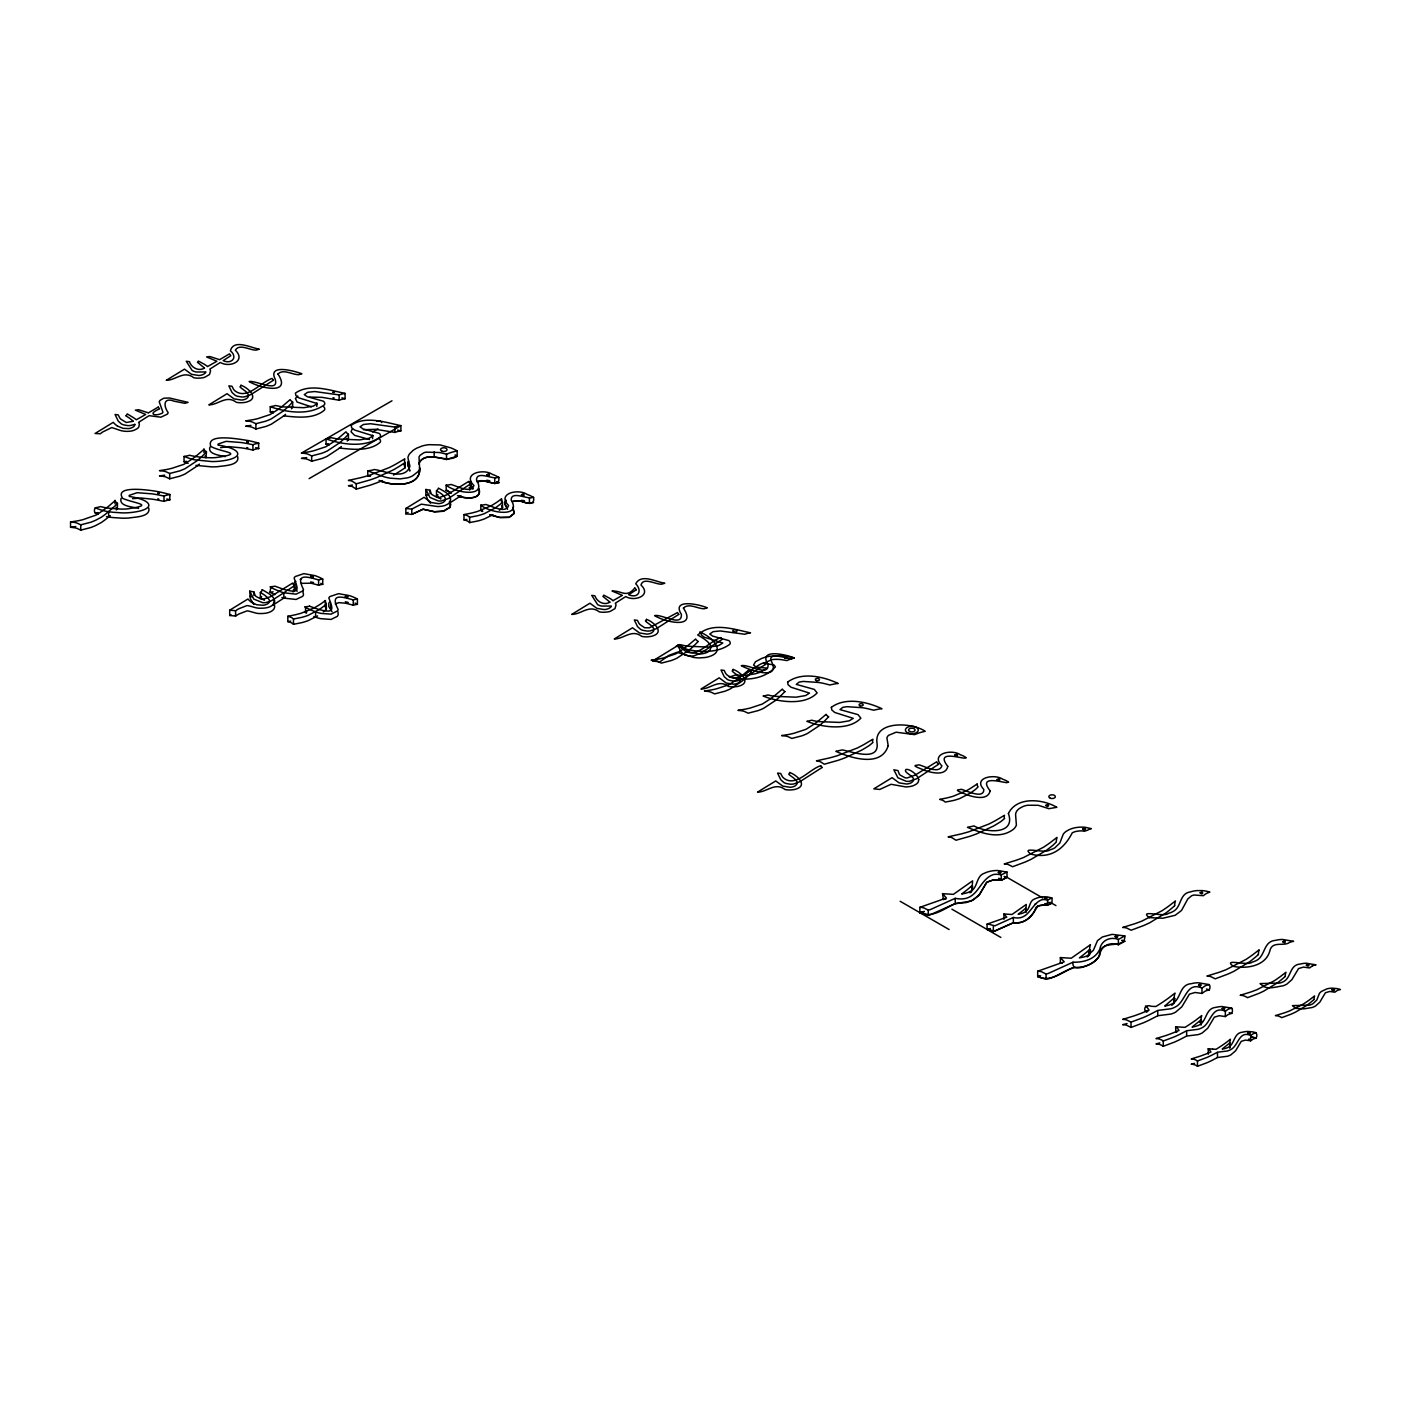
<?xml version="1.0" encoding="UTF-8"?>
<svg xmlns="http://www.w3.org/2000/svg" width="1411" height="1411" viewBox="0 0 1411 1411"><rect width="100%" height="100%" fill="white"/><g stroke="black" fill="none" stroke-linecap="round" stroke-linejoin="round"><path stroke-width="1.5" d="M1088.269 956.041L1090.456 950.026L1088.216 951.861M1088.763 955.6L1089.786 947.487A47.18 27.232 0 0 1 1090.156 945.652L1090.456 944.717L1071.231 958.228L1060.367 957.575L1060.367 962.884L1062.377 963.025M1047.085 903.551L1044.687 903.693M310.632 581.932L313.507 582.514M486.777 480.216L489.758 480.745M521.453 500.323L524.433 500.746M418.75 463.919C422.771 453.054 437.869 457.393 446.529 459.51L457.164 456.194L457.164 450.885A54.87 31.677 0 0 0 450.779 447.834L440.144 444.941L429.12 444.677A24.357 14.057 0 0 0 422.012 446.052L417.056 448.01A30.689 17.708 0 0 0 413 450.462L409.49 453.919A22.347 12.893 0 0 0 407.938 457.587L409.067 463.39A19.789 11.429 0 0 1 409.895 466.353C404.939 480.657 385.256 470.992 374.356 469.51A11.905 6.861 0 0 1 372.275 470.128L367.777 470.921L367.777 476.23L370.282 475.807M971.967 889.83L972.62 886.126L971.262 887.272C973.502 884.168 972.056 891.981 970.451 892.369M1056.292 841.467L1056.574 839.369A66.229 38.238 0 0 1 1056.733 838.416L1056.98 837.428L1050.19 842.649A297.227 171.595 0 0 1 1043.699 847.129L1023.575 857.518A232.356 134.151 0 0 1 1016.414 860.181L1004.209 863.938A9.436 5.45 0 0 1 1008.177 864.502L1012.622 866.724L1025.303 861.98A211.015 121.822 0 0 0 1031.353 859.176L1046.327 850.374A194.806 112.474 0 0 0 1052.994 845.207L1056.204 842.138M971.844 890.852L972.62 880.834L953.395 894.345L942.548 893.692L943.43 899.636M1025.674 908.19L1023.434 910.13A145.844 84.201 0 0 1 1019.271 913.393L1018.142 914.222L1021.229 913.605A12.487 7.214 0 0 0 1024.033 912.547L1025.709 911.524L1026.273 904.451L1012.004 914.487L1003.944 913.993L1003.944 919.302M1025.832 912.229L1026.273 909.742L1025.868 911.965M418.785 463.372C427.092 449.139 445.365 464.342 457.164 456.194L454.977 455.03M317.634 615.919L308.004 620.717A53.794 31.06 0 0 1 301.619 622.692L293.488 624.297L292.377 623.415A9.56 5.521 0 0 0 289.996 622.198L287.826 621.598L287.826 616.29L294.97 614.861A110.199 63.618 0 0 0 301.39 613.15L314.247 607.876A127.184 73.425 0 0 0 321.549 603.414L325.359 600.575L325.341 601.562A15.468 8.925 0 0 0 326.276 603.802L326.4 609.305A94.484 54.553 0 0 1 323.366 611.81M493.003 514.715L484.167 519.019A53.794 31.06 0 0 1 477.765 520.994L469.651 522.599L468.54 521.7A9.56 5.521 0 0 0 466.159 520.5L463.99 519.883L463.99 514.592L471.115 513.163A110.199 63.618 0 0 0 477.535 511.452L490.869 505.914A131.823 76.106 0 0 0 496.637 502.404L501.505 498.877L501.505 499.864A15.468 8.925 0 0 0 502.439 502.104L502.563 507.59L500.094 509.671A112.122 64.73 0 0 1 499.318 510.271M345.325 601.756L348.27 602.462M332.908 392.152L334.495 392.152M334.442 392.434L332.943 392.399M1201.978 988.123L1205.188 985.848A16.085 9.295 0 0 1 1207.463 985.054C1210.885 982.867 1210.885 990.928 1207.463 990.363A16.085 9.295 0 0 0 1205.188 991.157L1201.978 993.432L1195.064 992.48L1189.42 994.138L1181.871 1006.784L1175.592 1012.163A20.495 11.835 0 0 1 1171.007 1014.05L1157.761 1015.726L1157.761 1010.417L1171.007 1008.759A20.495 11.835 0 0 0 1175.592 1006.854C1185.84 1001.634 1186.316 981.051 1201.978 988.123L1201.978 993.432M1225.348 1011.246L1228.152 1009.253A13.916 8.025 0 0 1 1230.621 1008.424C1233.091 1006.943 1233.091 1014.139 1230.621 1013.733A13.916 8.025 0 0 0 1228.152 1014.562L1225.348 1016.555L1219.28 1015.708L1214.36 1017.172L1207.745 1028.231L1202.243 1032.94A17.937 10.353 0 0 1 1198.239 1034.598L1186.651 1036.044L1186.651 1030.753L1198.239 1029.289A17.937 10.353 0 0 0 1202.243 1027.631C1211.22 1023.063 1211.626 1005.055 1225.348 1011.246L1225.348 1016.555M1250.675 1035.498L1253.074 1033.787A11.923 6.879 0 0 1 1255.19 1033.081C1257.395 1031.776 1257.395 1038.725 1255.19 1038.39A11.923 6.879 0 0 0 1253.074 1039.096L1250.675 1040.807L1245.472 1040.083L1241.257 1041.336L1235.595 1050.807L1230.868 1054.846A15.38 8.872 0 0 1 1227.447 1056.275L1217.499 1057.509L1217.499 1052.218L1227.447 1050.966A15.38 8.872 0 0 0 1230.868 1049.537C1238.576 1045.622 1238.911 1030.189 1250.675 1035.498L1250.675 1040.807M1060.367 957.575L1064.229 961.843L1037.685 971.227L1037.685 976.535L1046.098 979.305C1056.751 977.488 1065.622 969.057 1075.852 967.435C1084.936 967.346 1095.165 964.101 1099.363 955.318C1099.927 937.098 1125.325 951.243 1124.832 935.934L1112.115 934.364L1102.379 936.975L1097.511 940.608L1093.384 950.291L1087.405 955.635A16.809 9.701 0 0 1 1083.577 957.081L1079.38 957.893L1082.431 955.564A212.267 122.545 0 0 0 1086.576 952.196L1089.645 949.515M261.652 596.518L260.806 598.052A71.273 41.148 0 0 1 264.333 600.275M351.992 429.438L351.074 431.837L354.62 435.364L369.488 439.491M437.798 494.82L436.493 496.072L440.99 498.93M437.657 495.049L436.493 496.072L440.497 498.577M1118.376 939.461C1110.492 936.322 1101.338 940.273 1099.874 948.986C1095.518 959.409 1083.348 962.531 1073.065 962.196C1070.543 975.424 1099.151 962.567 1099.874 954.295C1101.321 945.546 1110.51 941.666 1118.376 944.77L1118.376 939.461L1124.832 935.934M1118.376 944.77L1124.832 941.243L1121.939 940.396L1124.832 941.243M505.632 500.605L504.785 504.291L507.607 509.124M70.55 521.982L77.482 520.888A83.478 48.186 0 0 0 82.984 519.654L96.177 515.05A66.952 38.644 0 0 0 98.982 513.304L107.236 507.307A143.269 82.72 0 0 0 111.698 503.586L115.067 500.693A5.397 3.122 0 0 0 115.561 501.593L117.325 503.498A67.516 38.979 0 0 1 114.626 506.32L105.261 514.38A82.191 47.463 0 0 1 101.169 517.308L96.283 519.936A57.816 33.37 0 0 1 90.692 522.264L80.762 524.839L77.076 523.111A12.205 7.037 0 0 0 74.624 522.44L70.55 521.982L70.55 527.291L74.624 527.749A12.205 7.037 0 0 1 77.076 528.402L80.762 530.13L90.692 527.573A57.816 33.37 0 0 0 96.283 525.245L101.151 522.599A82.191 47.463 0 0 0 105.243 519.689L110.234 515.65M117.519 503.233L117.325 508.789A67.516 38.979 0 0 1 116.302 509.935M206.465 451.89L201.632 456.811A164.77 95.119 0 0 1 197.064 460.78L185.211 468.593A57.816 33.37 0 0 1 179.62 470.921L169.69 473.479L166.004 471.768A12.205 7.037 0 0 0 163.553 471.098L159.478 470.639L166.41 469.546A83.478 48.186 0 0 0 171.913 468.311L183.889 464.342L191.684 459.351A172.019 99.317 0 0 0 197.205 455.136L204.013 449.351A5.397 3.122 0 0 0 204.507 450.232L206.465 451.89L205.918 457.852M292.659 402.117L287.844 407.038A164.77 95.119 0 0 1 283.258 411.007L271.423 418.82A57.816 33.37 0 0 1 265.832 421.148L255.902 423.706L252.216 421.995A12.205 7.037 0 0 0 249.765 421.325L245.69 420.866L252.622 419.772A83.478 48.186 0 0 0 258.125 418.538L270.101 414.569L277.896 409.578A172.019 99.317 0 0 0 283.417 405.363L290.225 399.578A5.397 3.122 0 0 0 290.701 400.477L292.659 402.117L292.659 407.426L291.46 408.82M301.46 453.054L308.374 451.961A83.478 48.186 0 0 0 313.877 450.726L325.87 446.758L333.666 441.784A172.019 99.317 0 0 0 339.187 437.569L345.977 431.766A5.397 3.122 0 0 0 346.471 432.666L348.429 434.323L343.614 439.244A164.77 95.119 0 0 1 339.028 443.195L327.193 451.026A57.816 33.37 0 0 1 321.602 453.337L311.672 455.912L307.986 454.183A12.205 7.037 0 0 0 305.534 453.531L301.46 453.054L391.976 400.795M348.429 434.323L348.429 439.615L347.229 441.008M121.081 498.365C118.524 506.443 133.093 506.866 138.578 508.401M210.01 447.022C207.152 454.289 220.328 455.383 225.266 456.617M506.126 500.129L504.627 503.163L507.255 508.613M942.548 893.692L946.375 897.996L919.849 907.344L919.849 912.652L929.161 915.245L955.176 903.64L970.98 901.082L978.687 895.65L987.118 881.981L993.855 879.741L1001.246 880.27L1006.995 877.342L1042.764 897.996M1051.812 897.925L1047.544 900.095A8.378 4.833 0 0 0 1042.059 899.689C1031.124 903.252 1028.936 921.471 1013.363 917.415L1013.363 922.723C1023.645 923.888 1032.958 917.573 1035.815 907.749C1040.542 901.929 1054.264 909.178 1051.812 897.925L1047.297 896.92A14.692 8.484 0 0 0 1035.074 898.789C1028.866 900.641 1030.541 908.419 1025.709 911.524M1001.246 874.961L1006.995 872.051L1006.995 877.342L1001.246 880.27L993.855 879.741L986.465 882.457L979.569 894.592L973.22 900.024L966.094 902.581L955.229 903.604L955.229 898.313C978.723 903.093 978.088 879.159 993.855 874.432A11.27 6.508 0 0 1 1001.246 874.961L1001.246 880.27M1013.363 922.723C1025.462 924.769 1032.446 915.051 1037.596 906.338C1039.36 904.698 1057.298 905.192 1048.496 902.387M1285.209 976.447L1283.252 978.176A179.179 103.462 0 0 1 1277.713 982.673L1263.692 991.157A183.024 105.666 0 0 1 1258.453 993.573L1247.465 997.7A14.533 8.395 0 0 0 1246.53 997.066L1244.079 995.919A8.254 4.762 0 0 0 1240.163 995.284L1250.728 992.021A201.42 116.284 0 0 0 1256.936 989.711L1274.398 980.716A257.684 148.772 0 0 0 1280.024 976.835L1285.915 972.285A34.393 19.86 0 0 0 1285.245 976.447M971.809 885.879L967.505 889.53A200.133 115.543 0 0 1 963.184 892.863L961.649 893.992L965.812 893.181A16.809 9.701 0 0 0 969.604 891.734C978.423 888.595 975.424 876.108 984.455 873.215A19.825 11.447 0 0 1 997.577 870.499L1006.995 872.051M502.563 502.298L500.094 504.362A112.122 64.73 0 0 1 494.891 508.172L484.167 513.727A53.794 31.06 0 0 1 477.765 515.703L469.651 517.29L468.54 516.408A9.56 5.521 0 0 0 466.159 515.191L463.99 514.592M971.403 891.54L969.921 892.828M1171.747 1005.32L1172.841 1004.367A107.165 61.872 0 0 0 1174.181 1003.15L1174.181 997.524A40.055 23.123 0 0 1 1175.01 993.097L1168.237 998.3A287.597 166.039 0 0 1 1159.913 1003.979L1155.944 1006.484A73.09 42.189 0 0 1 1151.2 1006.272C1146.226 1003.979 1142.046 1008.812 1146.773 1012.304M1087.74 956.499L1087.175 956.993M1089.098 951.173L1090.456 950.026L1089.645 954.824M1173.652 999.535L1174.993 998.406A40.055 23.123 0 0 0 1174.217 1002.833L1174.181 1003.15M1229.44 1045.375L1230.427 1044.528A29.49 17.02 0 0 0 1229.845 1047.597M1229.863 1046.309C1234.872 1042.023 1234.272 1032.693 1242.809 1032.129A13.175 7.602 0 0 1 1247.835 1031.459L1252.827 1031.9A15.274 8.819 0 0 1 1256.266 1032.852M1199.791 1022.499L1201.731 1020.894A34.393 19.86 0 0 0 1201.043 1025.056L1201.026 1019.747A34.393 19.86 0 0 1 1201.749 1015.603L1195.805 1020.153A251.652 145.28 0 0 1 1188.521 1025.127L1185.064 1027.314A63.954 36.915 0 0 1 1180.901 1027.12L1175.645 1026.749L1175.874 1032.199M295.887 581.367L295.305 581.826A8.678 5.009 0 0 0 294.141 583.272L293.964 585.988L287.385 590.415M297.792 396.085L295.41 398.431L297.068 402.029L311.478 406.862M273.328 603.044A22.082 12.752 0 0 1 274.122 604.384A15.115 8.731 0 0 1 274.634 606.219L274.634 606.642A11.464 6.614 0 0 1 271.335 611.316L270.365 611.81A12.223 7.055 0 0 1 265.162 613.274L264.21 613.379A28.079 16.209 0 0 1 262.64 613.503L259.377 613.538A11.799 6.808 0 0 1 255.021 612.85A88.664 51.202 0 0 1 252.922 612.215L248.142 610.963A5.185 2.998 0 0 0 246.907 610.928L238.794 614.032A51.59 29.79 0 0 0 235.672 616.043L229.711 615.496L229.711 610.187L235.672 610.734A51.59 29.79 0 0 1 238.812 608.741L246.907 605.619A5.185 2.998 0 0 1 248.142 605.672L252.922 606.906A88.664 51.202 0 0 0 255.038 607.541A11.799 6.808 0 0 0 259.377 608.229L262.64 608.194A28.079 16.209 0 0 0 264.21 608.088L265.162 607.982A12.223 7.055 0 0 0 270.383 606.518L271.318 606.007A11.464 6.614 0 0 0 274.634 601.333L274.616 600.927A15.115 8.731 0 0 0 274.104 599.093A22.082 12.752 0 0 0 271.794 595.989A26.209 15.133 0 0 0 268.443 593.361L262.252 589.71M293.982 585.9L294.194 585.565A17.302 10 0 0 1 292.641 583.078L270.577 596.677L263.081 599.269A4.815 2.787 0 0 1 261.053 599.128L256.008 596.412A9.93 5.732 0 0 1 255.074 595.248L253.909 591.95L249.729 591.156L250.329 598.67L253.786 604.419M294.299 585.671L294.299 590.98L292.924 591.95M449.474 501.346L450.321 506.814L444.165 510.994L434.447 511.752L423.071 509.212L411.747 514.398L405.857 513.798L405.857 508.489L411.747 509.089L421.342 504.168L437.71 506.549A25.116 14.498 0 0 0 440.832 506.32L442.737 506.038A11.57 6.685 0 0 0 445.576 505.209L447.463 504.291A11.235 6.491 0 0 0 450.338 501.522C452.243 494.45 443.107 490.922 438.38 488.083A12.223 7.055 0 0 1 438.045 489.07L436.493 490.781L436.493 496.072M470.463 483.973L448.557 498.436L441.431 500.94A8.448 4.886 0 0 1 438.204 500.905L429.949 497.413L425.875 489.458L430.055 490.234L431.219 493.55A9.93 5.732 0 0 0 432.154 494.714L437.057 497.395A4.85 2.804 0 0 0 439.332 497.554L447.128 494.75L468.769 481.38A17.302 10 0 0 0 470.357 483.867L470.463 489.282L469.422 490.005M405.063 462.543L401.288 465.083A196.852 113.656 0 0 1 393.51 469.792L376.649 477.571A213.22 123.11 0 0 1 369.982 479.952L356.277 483.814L352.274 481.274A9.542 5.503 0 0 0 348.411 480.445L361.445 477.518A234.773 135.544 0 0 0 369.188 475.348L389.189 467.623A242.657 140.095 0 0 0 395.962 464.078L404.834 458.84L404.498 459.933A13.387 7.725 0 0 0 404.851 462.138L405.063 467.852L401.288 470.374A196.852 113.656 0 0 1 393.51 475.084M404.005 464.713L404.834 464.148L404.498 465.242A13.387 7.725 0 0 0 404.851 467.429L405.063 467.852M286.221 591.209L284.07 592.638M285.516 596.976L284.07 597.947M335.236 603.89L339.028 602.62L345.554 603.22A65.47 37.797 0 0 1 352.662 605.09M461.044 495.702L449.562 503.127M636.114 589.904L628.636 594.736C638.354 598.899 642.587 590.68 635.744 583.784C641.229 573.342 655.833 581.861 664.775 583.272L661.53 584.207C655.604 584.454 642.993 576.799 641 585.054C652.164 595.583 634.491 601.95 625.779 596.571L615.284 603.22A12.364 7.143 0 0 1 615.99 605.231L614.967 608.6L610.416 611.28A10.918 6.297 0 0 1 607.718 611.951L604.772 612.233A14.445 8.343 0 0 1 599.287 611.863C589.251 604.084 581.156 614.508 571.737 614.402L589.957 603.22L596.976 608.406L604.331 609.57A8.325 4.815 0 0 0 609.305 608.212L610.681 607.171A6.561 3.792 0 0 0 611.351 606.06L601.597 606.095A11.764 6.79 0 0 1 597.594 604.596L591.738 595.371L594.895 595.795C596.906 601.809 604.12 605.742 609.958 602.18M678.62 614.49L656.468 628.618L650.312 630.876A9.683 5.591 0 0 1 646.926 631.034L643.028 630.364A11.923 6.879 0 0 1 640.753 629.482L637.507 626.607L634.297 619.94L637.455 620.364L638.795 623.009A17.355 10.018 0 0 0 640.047 624.632L644.651 627.736L649.395 627.824L677.492 612.533L678.814 614.349M721.973 639.518L699.821 653.646L693.665 655.903A9.683 5.591 0 0 1 690.261 656.062L686.363 655.392A11.923 6.879 0 0 1 684.106 654.51L680.843 651.635L677.65 644.968L680.79 645.391L682.148 648.037A17.355 10.018 0 0 0 683.4 649.66C695.605 660.013 709.274 641.123 720.651 637.684M765.309 664.546L743.174 678.673L737.018 680.931A9.683 5.591 0 0 1 733.614 681.09L729.716 680.419A11.923 6.879 0 0 1 727.459 679.538L724.196 676.663L721.003 669.996L724.143 670.401L725.501 673.065A17.355 10.018 0 0 0 726.753 674.687C738.941 685.04 752.627 666.151 763.986 662.711M821.89 767.637L799.737 781.765L793.582 784.005A9.683 5.591 0 0 1 790.178 784.181L786.297 783.511A11.923 6.879 0 0 1 784.022 782.629L780.759 779.754L777.567 773.087L780.724 773.493L782.064 776.156A17.355 10.018 0 0 0 783.317 777.778C795.522 788.114 809.191 769.242 820.567 765.785M249.729 591.156L253.786 599.111L262.711 602.673A8.448 4.886 0 0 0 265.462 602.62L269.395 601.615A19.066 11.006 0 0 0 272.394 600.134L283.84 592.796L296.045 594.154L302.607 591.05A10.582 6.12 0 0 0 303.506 589.481C299.061 580.768 298.391 574.824 310.879 577.893A65.47 37.797 0 0 1 318.004 579.762L318.604 579.921A16.315 9.418 0 0 1 322.731 579.039L322.749 584.366L320.844 583.343M272.993 605.072L283.84 598.105L296.045 599.463L302.607 596.359A10.582 6.12 0 0 0 303.506 594.772L302.748 590.504M229.711 610.187L247.93 599.005A33.882 19.56 0 0 0 251.352 602.215L256.731 604.772L263.204 605.266A8.254 4.762 0 0 0 266.556 604.367L267.279 603.996A7.055 4.074 0 0 0 269.43 601.615M229.711 615.496L231.034 614.685M405.857 508.489L424.076 497.307L431.113 502.492L438.451 503.656A8.325 4.815 0 0 0 443.442 502.281C449.421 497.96 440.091 492.862 436.493 490.781M405.857 513.798L408.114 512.405M260.347 597.788L260.347 592.479L261.652 591.227A11.27 6.508 0 0 0 262.234 589.727M287.826 616.29L289.996 616.907A9.56 5.521 0 0 1 292.377 618.106L293.488 618.988L301.619 617.401A53.794 31.06 0 0 0 308.004 615.425L319.203 609.552A94.484 54.553 0 0 0 326.435 603.996M1073.013 962.214L1048.161 973.502L1046.098 974.013L1041.635 971.791A9.401 5.432 0 0 0 1037.685 971.227M955.176 898.331L930.325 909.601L928.262 910.113L923.817 907.908A9.401 5.432 0 0 0 919.849 907.344M158.208 407.109L148.402 412.876M634.738 588.087C626.202 598.458 621.704 590.433 612.057 591.033L622.357 595.354L613.009 600.68M954.912 903.781C943.8 908.825 932.071 918.667 919.849 912.652L924.24 911.506L919.849 912.652M1072.748 967.681C1061.813 972.655 1049.872 982.567 1037.685 976.535L1040.683 975.812M372.592 431.942L377.972 428.838M309.115 478.611L400.9 425.628L400.9 430.919A23.193 13.387 0 0 0 399.331 431.184L398.802 431.29A13.246 7.637 0 0 0 397.726 431.519A18.696 10.794 0 0 0 394.957 432.419L375.538 429.314L363.474 429.755M1157.461 1010.593L1149.595 1014.668A209.163 120.764 0 0 1 1143.598 1017.437L1131.04 1022.128L1126.631 1019.941A9.366 5.397 0 0 0 1122.697 1019.377L1134.056 1015.902A228.635 131.999 0 0 0 1141.94 1012.992L1149.048 1010.082L1147.125 1007.295A40.972 23.652 0 0 0 1145.45 1006.025M1157.461 1015.902L1149.595 1019.959A209.163 120.764 0 0 1 1143.598 1022.728L1131.04 1027.437L1126.631 1025.233A9.366 5.397 0 0 0 1122.697 1024.686L1127.072 1023.539M1186.386 1030.912L1179.508 1034.457A183.024 105.666 0 0 1 1174.269 1036.891L1163.264 1041.001A14.533 8.395 0 0 0 1162.347 1040.366L1159.895 1039.219A8.254 4.762 0 0 0 1155.979 1038.584L1165.909 1035.551A200.045 115.49 0 0 0 1172.806 1032.993L1179.032 1030.453L1177.356 1028.019A35.857 20.689 0 0 0 1175.874 1026.908L1175.645 1026.749M1186.386 1036.203L1179.508 1039.766A183.024 105.666 0 0 1 1174.269 1042.182L1163.264 1046.292A14.533 8.395 0 0 0 1162.347 1045.657L1159.895 1044.528A8.254 4.762 0 0 0 1155.979 1043.893L1159.807 1042.905M1217.27 1052.341L1211.379 1055.393A156.868 90.569 0 0 1 1206.881 1057.474L1197.463 1061.001A11.658 6.738 0 0 0 1196.052 1060.102L1194.57 1059.485A7.073 4.092 0 0 0 1191.219 1058.938L1199.72 1056.328A171.472 98.999 0 0 0 1205.647 1054.14L1210.973 1051.953L1209.527 1049.872A30.725 17.743 0 0 0 1208.275 1048.92L1208.275 1054.211M1217.27 1057.65L1211.379 1060.702A156.868 90.569 0 0 1 1206.881 1062.783L1197.463 1066.293A11.658 6.738 0 0 0 1196.052 1065.393L1194.57 1064.776A7.073 4.092 0 0 0 1191.219 1064.229L1194.5 1063.383M477.13 481.909C483.991 476.671 500.111 490.534 498.894 477.359L495.896 475.824A45.399 26.209 0 0 0 492.316 474.343C483.638 468.364 461.767 473.426 473.937 485.525C470.957 493.903 457.57 486.248 451.009 484.467A21.465 12.399 0 0 1 448.627 484.908L446.176 485.119L446.176 490.428L451.344 493.092C444.553 489.264 449.456 490.587 446.176 490.428M1013.133 917.556L994.878 925.81L990.028 924.558A6.984 4.039 0 0 0 987.083 924.134L987.083 929.443L993.344 931.507L1013.133 922.865L994.878 931.119L987.083 929.443L990.346 928.597L987.083 929.443M301.443 583.343L310.879 583.202A65.47 37.797 0 0 1 318.004 585.071L318.604 585.23A16.315 9.418 0 0 1 322.731 584.33M367.777 470.921L384.286 476.847A34.252 19.772 0 0 0 389.947 478.153L400.054 478.893L407.779 477.782A17.973 10.371 0 0 0 412.788 475.736L418.079 471.574A20.53 11.852 0 0 0 419.631 468.963L419.014 457.058A10.635 6.138 0 0 1 420.143 455.294L423.388 453.037A9.401 5.432 0 0 1 425.963 452.137L439.35 452.508A29.525 17.038 0 0 1 441.96 453.019L446.529 454.219L449.721 452.949A48.327 27.903 0 0 1 454.765 451.449L457.164 450.885M1035.074 904.098L1036.185 903.604M1312.336 965.953L1309.531 967.946L1303.482 967.099L1298.543 968.563L1291.929 979.622L1286.991 984.014A17.973 10.371 0 0 1 1282.881 985.848C1275.95 986.748 1265.967 990.451 1261.222 984.455A38.414 22.17 0 0 0 1260.058 983.59L1279.865 983.044A14.621 8.448 0 0 0 1284.028 981.368C1291.4 977.082 1289.654 964.63 1300.36 964.03A15.38 8.872 0 0 1 1306.216 963.237L1316.057 964.859L1314.805 965.124A13.916 8.025 0 0 0 1312.336 965.953M477.606 481.645L483.902 480.992L494.75 483.532L498.894 482.668L497.007 481.645L498.894 482.668M133.287 421.289L126.284 422.489L120.817 419.173A17.355 10.018 0 0 1 119.565 417.55L118.207 414.887L115.067 414.481L118.259 421.148L121.452 423.988A11.87 6.861 0 0 0 124.133 424.993L127.572 425.575A9.63 5.573 0 0 0 130.535 425.487L134.803 424.376M382.504 480.587L376.649 482.879A213.22 123.11 0 0 1 369.982 485.243L356.277 489.123L352.274 486.583A9.542 5.503 0 0 0 348.411 485.737L352.45 485.049M273.029 413.088L270.242 411.994L270.242 406.685C287.139 412.612 309.291 415.734 324.459 404.781A6.967 4.021 0 0 0 323.366 401.183L307.298 396.72L304.282 394.621L307.704 392.258L314.812 391.535L339.204 394.921A18.696 10.794 0 0 1 341.956 394.039A13.246 7.637 0 0 1 343.032 393.775L343.561 393.687A23.193 13.387 0 0 1 345.042 393.44L345.131 398.731A23.193 13.387 0 0 0 343.561 398.978L343.032 399.084A13.246 7.637 0 0 0 341.956 399.331A18.696 10.794 0 0 0 339.204 400.23L321.937 397.338L309.856 397.108M326.1 438.874C342.608 444.782 365.149 447.957 380.212 436.987A6.967 4.021 0 0 0 379.136 433.371L363.068 428.926L360.034 426.81L363.474 424.464L370.582 423.741L394.957 427.11A18.696 10.794 0 0 1 397.726 426.228A13.246 7.637 0 0 1 398.802 425.981L399.331 425.875A23.193 13.387 0 0 1 400.812 425.628C385.097 422.277 365.255 415.451 351.18 425.328L351.639 427.745L354.62 430.055L373.086 435.805L369.082 438.31L359.593 439.897L338.164 439.05A48.979 28.273 0 0 1 331.444 437.692L330.897 437.833A47.515 27.426 0 0 1 329.274 438.274L326.1 438.874L326.012 444.183L328.798 445.294M394.904 432.436L394.904 427.145M204.507 368.095C198.651 371.64 191.437 367.724 189.427 361.692L186.287 361.269L192.143 370.493A11.764 6.79 0 0 0 196.147 371.993L205.9 371.957A6.561 3.792 0 0 1 205.212 373.068L203.837 374.109A8.325 4.815 0 0 1 198.863 375.485L191.508 374.321L184.488 369.135L166.269 380.317C175.687 380.406 183.783 369.982 193.818 377.76A14.445 8.343 0 0 0 199.304 378.148L202.249 377.866A10.918 6.297 0 0 0 204.948 377.178L209.498 374.497L210.521 371.146A12.364 7.143 0 0 0 209.798 369.135L220.31 362.468C230.028 368.13 246.396 360.951 235.337 350.157C239.376 343.332 249.676 350.245 256.079 350.122L259.307 349.187C250.664 347.706 233.468 338.658 230.416 350.828C238.23 357.371 231.404 364.602 223.167 360.634L230.804 355.713L229.482 353.861L219.605 359.682L209.851 356.524L206.588 356.948L216.888 361.251L207.54 366.578A36.016 20.795 0 0 0 204.419 364.32L198.351 361.04A4.709 2.716 0 0 1 197.417 362.257L204.33 367.901M334.142 397.937L332.996 397.779M220.539 447.657L228.6 446.617L241.034 447.816A76.194 43.988 0 0 1 246.308 448.68L252.939 450.021A17.673 10.194 0 0 1 255.761 449.121A12.011 6.932 0 0 1 256.273 448.98A20.618 11.905 0 0 1 258.619 448.557M533.57 502.669C534.028 501.346 529.072 505.015 522.687 501.734C518.983 499.529 506.443 502.898 515.72 500.887C521.929 499.653 535.386 508.965 533.57 497.377L530.571 495.825A45.399 26.209 0 0 0 526.991 494.361C518.296 488.382 496.425 493.444 508.613 505.526C505.72 514.186 491.892 505.896 485.666 504.485A21.465 12.399 0 0 1 483.285 504.909L480.851 505.138L480.851 510.429L482.721 511.505M446.176 485.119C454.607 492.756 487.589 498.277 476.53 480.11C476.212 470.939 490.852 478.382 496.213 477.835A14.128 8.149 0 0 1 498.312 477.429L498.894 477.359M480.851 505.138C489.264 512.775 522.246 518.296 511.188 500.129C510.87 490.957 525.527 498.383 530.889 497.836A14.128 8.149 0 0 1 532.97 497.448L533.57 497.377M247.825 447.746L246.784 447.552M158.879 499.088L157.785 498.806M132.563 498.683L140.941 497.995L152.106 499.159A76.194 43.988 0 0 1 157.362 500.023L163.993 501.364A17.673 10.194 0 0 1 166.833 500.464A12.011 6.932 0 0 1 167.345 500.323A20.618 11.905 0 0 1 169.69 499.9L169.99 494.538L167.733 493.938A116.09 67.022 0 0 0 159.478 491.928C153.041 490.517 113.074 484.238 122.739 498.418C135.05 503.674 156.251 504.821 126.831 508.948A49.297 28.467 0 0 1 121.117 509.106L109.423 508.295A50.919 29.402 0 0 1 106.53 507.854A48.997 28.291 0 0 1 100.534 506.602L98.788 507.078A17.796 10.283 0 0 1 97.588 507.36A21.729 12.54 0 0 1 96.9 507.484C93.602 506.814 93.496 514.698 96.9 512.793A21.729 12.54 0 0 0 97.588 512.669A17.796 10.283 0 0 0 98.153 512.546M1039.448 976.147L1037.685 976.535M300.173 579.462L301.407 579.198M987.083 924.134L1006.784 917.185L1003.944 913.993M273.099 411.465L270.33 411.977M328.498 443.742L326.1 444.165M466.9 519.407L463.99 519.883M290.754 621.105L287.826 621.598M250.929 425.399L245.69 426.157L249.765 426.633A12.205 7.037 0 0 1 252.216 427.286L255.902 429.015L265.832 426.457A57.816 33.37 0 0 0 271.423 424.129L283.258 416.298A164.77 95.119 0 0 0 285.622 414.323M164.717 475.172L159.478 475.93L163.553 476.407A12.205 7.037 0 0 1 166.004 477.059L169.69 478.788L179.62 476.23A57.816 33.37 0 0 0 185.211 473.902L197.064 466.071A164.77 95.119 0 0 0 199.41 464.096M306.698 457.587L301.46 458.363L305.534 458.822A12.205 7.037 0 0 1 307.986 459.492L311.672 461.221L321.602 458.646A57.816 33.37 0 0 0 327.193 456.317L339.028 448.504A164.77 95.119 0 0 0 341.391 446.511M75.788 526.515L70.55 527.291M370.705 475.736L367.777 476.23M270.33 406.668L273.505 406.068A47.515 27.426 0 0 0 275.127 405.645L275.674 405.486A48.979 28.273 0 0 0 282.394 406.862L303.824 407.691L313.313 406.121L317.316 403.617L298.85 397.867L295.869 395.539L295.41 393.122C309.52 383.21 329.363 390.124 345.131 393.422M188.157 463.355L184.047 461.767L184.047 456.459L185.829 456.141A21.729 12.54 0 0 0 186.517 456.018A17.796 10.283 0 0 0 187.716 455.735L189.444 455.259A56.493 32.612 0 0 0 206.306 457.623L210.063 457.764A49.297 28.467 0 0 0 215.76 457.605C246.59 453.107 222.074 452.543 210.856 446.493C205.318 432.454 240.999 439.526 248.407 440.585A116.09 67.022 0 0 1 256.661 442.595M184.118 461.75L185.829 461.45A21.729 12.54 0 0 0 186.517 461.326M95.19 507.784L95.295 507.766A45.311 26.156 0 0 0 102.968 510.553A37.109 21.43 0 0 0 108.647 511.699A58.68 33.882 0 0 0 113.268 512.281L122.704 512.916A47.727 27.55 0 0 0 128.683 512.722C156.356 510.394 154.434 500.27 129.442 496.478A2.434 1.411 0 0 1 129.265 495.349L137.132 492.704L152.106 493.85A76.194 43.988 0 0 1 157.362 494.732L163.993 496.055A17.673 10.194 0 0 1 166.833 495.155A12.011 6.932 0 0 1 167.345 495.014A20.618 11.905 0 0 1 169.69 494.591L169.973 494.538M184.065 456.459L190.75 458.875A35.081 20.265 0 0 0 194.612 459.81L211.65 461.556A47.727 27.55 0 0 0 217.611 461.379C245.285 459.051 243.38 448.91 218.37 445.135M258.619 448.539L258.619 443.248A20.618 11.905 0 0 0 256.273 443.671A12.011 6.932 0 0 0 255.744 443.795A17.673 10.194 0 0 0 252.939 444.712L246.29 443.389A76.194 43.988 0 0 0 241.034 442.507L226.06 441.361L218.194 444.006A2.434 1.411 0 0 0 218.37 445.135M258.742 448.522L256.661 447.887A116.09 67.022 0 0 0 255.708 447.64M345.042 398.731L341.921 397.867M400.812 430.937L397.69 430.073M480.851 510.429C485.472 510.341 479.423 509.847 482.086 511.152M1000.082 878.718L998.565 878.312M274.828 594.631A65.206 37.656 0 0 1 271.141 592.832L270.03 592.126L270.877 586.782A18.784 10.847 0 0 0 274.845 586.165A74.889 43.23 0 0 1 277.72 587.188L282.958 589.092M270.03 592.126L270.877 592.091A18.784 10.847 0 0 0 273.099 591.809M309.503 606.166A18.784 10.847 0 0 1 305.552 606.801L305.552 612.109A18.784 10.847 0 0 0 306.804 611.968M1212.578 1049.096L1208.081 1048.779M945.881 899.23L943.201 899.036M943.871 899.089L943.095 899.389M1060.367 962.884L1061.707 962.972M1145.185 1011.14L1147.831 1011.334M1176.809 1032.129L1175.645 1032.041M283.452 415.822C296.91 417.25 313.489 419.455 324.459 410.09A6.967 4.021 0 0 0 323.366 406.474M339.222 448.028C352.679 449.439 369.241 451.643 380.212 442.278A6.967 4.021 0 0 0 379.136 438.68M1251.61 1036.997L1252.827 1037.191M195.917 465.365L211.65 466.865A47.727 27.55 0 0 0 217.611 466.688C223.661 465.63 239.623 465.701 237.754 456.811M425.875 489.458L425.875 494.75L428.221 495.19M249.729 596.465L251.811 596.853M790.389 656.909L781.006 655.498L769.454 656.274A28.996 16.738 0 0 0 761.517 658.514L755.467 661.759L753.562 665.057L756.314 667.156L767.443 668.144L760.741 672.006A47.216 27.268 0 0 1 754.991 673.841L745.89 675.358L734.955 675.093A12.911 7.443 0 0 1 732.697 676.028L731.427 676.38A18.678 10.777 0 0 1 729.117 676.839C744.408 681.513 764.868 679.379 775.415 666.803L773.933 664.898L763.633 663.329L771.588 659.731A18.114 10.459 0 0 1 775.521 659.343L778.114 659.378A27.832 16.068 0 0 1 781.853 659.731L787.038 660.56A36.263 20.936 0 0 1 788.22 659.978L792.418 658.514A43.6 25.169 0 0 1 794.252 658.108C786.544 654.334 757.689 648.196 768.06 664.369C768.942 677.509 748.712 663.946 741.304 665.657C748.677 670.013 779.93 680.719 772.064 662.659C765.45 651.3 785.574 657.896 790.795 658.831L794.023 657.896L791.924 657.332M256.661 442.595L258.918 443.195M169.99 499.847L167.733 499.229A116.09 67.022 0 0 0 166.78 498.983M458.769 496.037C464.942 499 482.915 499.741 478.893 488.788C482.597 500.341 464.06 498.771 457.464 495.596M1206.44 988.988L1209.439 989.905M1229.246 1012.657L1231.874 1013.468M1049.643 902.617L1051.812 903.216M352.679 605.072L353.261 605.248A16.315 9.418 0 0 1 357.406 604.349L357.406 599.075A16.315 9.418 0 0 0 353.261 599.94L352.679 599.763A65.47 37.797 0 0 0 345.572 597.894C333.067 594.878 333.719 600.751 338.164 609.481A10.582 6.12 0 0 1 337.264 611.069L331.038 614.138L320.72 613.362A29.331 16.932 0 0 1 315.605 611.88L310.208 609.675A48.503 28.008 0 0 1 304.67 606.853M148.084 412.77L138.631 409.719L135.368 410.142L145.686 414.464L136.32 419.772A35.839 20.689 0 0 0 133.216 417.515L127.202 413.864A4.339 2.505 0 0 1 125.614 415.751L126.161 416.069A74.624 43.088 0 0 1 129.689 418.291L133.11 421.095M309.503 606.183L317.475 609.005A33.617 19.401 0 0 0 319.203 609.552C334.548 613.697 333.349 609.305 328.816 597.982A8.678 5.009 0 0 1 329.962 596.536L338.499 593.661L349.646 595.654A42.718 24.657 0 0 1 355.519 598.052L357.406 599.075M1209.439 984.613L1198.186 982.744A17.567 10.142 0 0 0 1191.484 983.643C1179.772 984.384 1181.06 997.506 1173.705 1002.939A17.567 10.142 0 0 1 1164.728 1006.061L1172.841 999.059A107.165 61.872 0 0 0 1174.181 997.859M1231.874 1008.159L1222.032 1006.537A15.38 8.872 0 0 0 1216.159 1007.331C1206.211 1007.983 1206.899 1018.848 1201.061 1023.875A15.644 9.03 0 0 1 1192.119 1027.032L1199.844 1020.806A93.779 54.129 0 0 0 1201.026 1019.747M338.023 611.827L338.164 614.79A10.582 6.12 0 0 1 337.264 616.378L331.038 619.429L320.72 618.671A29.331 16.932 0 0 1 315.605 617.189L313.789 616.466M279.819 591.438L280.084 591.544A28.767 16.615 0 0 0 283.84 592.796L283.84 598.105A28.767 16.615 0 0 1 281.9 597.506M279.731 591.403L278.373 590.856A65.206 37.656 0 0 1 271.141 587.523L270.03 586.817M455.735 455.418L457.164 456.194M1050.295 902.352L1055.957 905.615M951.896 909.16L1000.84 937.433M900.147 901.276L949.109 929.532M322.749 579.057L320.844 578.051A42.718 24.657 0 0 0 314.988 575.635L303.841 573.642L295.305 576.517A8.678 5.009 0 0 0 294.141 577.963C296.433 585.953 301.795 593.802 287.615 590.274A28.379 16.385 0 0 1 283.029 589.11M357.406 604.384L355.519 603.361A42.718 24.657 0 0 0 354.972 603.097M260.347 592.479L260.806 592.743A71.273 41.148 0 0 1 264.845 595.319L267.773 597.788M117.466 426.051L122.986 428.327L128.56 428.591A8.254 4.762 0 0 0 131.893 427.692L132.634 427.304A7.073 4.074 0 0 0 134.856 424.376M348.429 439.615L346.983 438.468M292.659 407.426L291.407 406.456M206.465 457.199L205.001 456.053M117.519 508.542L116.072 507.396M430.496 503.163L427.833 500.147L425.875 494.75M609.799 602.003L602.885 596.359A4.709 2.716 0 0 0 603.82 595.142L609.905 598.405A36.016 20.795 0 0 1 613.009 600.663M470.463 489.282L470.339 489.158A17.302 10 0 0 1 469.21 487.571M294.299 590.98L294.194 590.874A17.302 10 0 0 1 293.382 589.816M148.825 508.154C150.695 517.043 134.733 516.973 128.683 518.031A47.727 27.55 0 0 1 122.704 518.207L113.268 517.59A58.68 33.882 0 0 1 108.629 517.008A37.109 21.43 0 0 1 106.478 516.62M329.486 602.303A8.678 5.009 0 0 0 328.816 603.273L328.816 606.589L332.044 611.739M294.158 586.57L297.104 591.28M764.215 662.606L765.503 664.405M820.779 765.697L822.066 767.496M720.862 637.578L722.15 639.377M634.95 587.964L636.255 589.798M158.261 407.074L159.584 408.908C146.744 414.234 155.58 416.615 162.283 413.141A5.75 3.316 0 0 0 162.935 412.171L159.231 401.818A8.96 5.185 0 0 1 160.148 400.318L163.729 398.237L169.408 397.99L188.086 402.382L184.859 403.317L175.864 401.535A54.676 31.571 0 0 1 174.276 401.218C163.182 396.879 163.394 405.945 168.138 412.612A9.207 5.309 0 0 1 167.362 414.129L160.925 417.197L149.107 415.663L138.595 422.33A12.399 7.161 0 0 1 139.319 424.341L138.86 426.845A8.889 5.133 0 0 1 137.184 428.679L134.186 430.214A11.182 6.455 0 0 1 130.588 431.131L130.112 431.184A14.921 8.607 0 0 1 120.411 430.461L111.751 427.551L102.615 432.013A68.874 39.755 0 0 0 100.375 433.759L95.048 433.512L113.268 422.33A31.959 18.449 0 0 0 117.43 426.069M502.563 507.59L502.422 507.396A15.468 8.925 0 0 1 501.61 505.614M326.4 609.305L326.276 609.111A15.468 8.925 0 0 1 325.359 606.871L325.359 600.575M512.634 507.431L514.327 513.093L509.195 517.326L500.358 517.59L489.776 514.698L498.965 517.378L509.195 517.326L514.115 513.639L513.128 508.136M449.792 501.822L450.779 504.521L449.933 507.484L442.737 511.346L434.447 511.752L423.071 509.212L411.836 514.345L411.747 509.089M409.843 471.062L407.867 464.783L408.484 461.027L407.867 464.783L409.719 470.463M419.561 467.517C421.766 487.483 391.729 486.513 379.1 480.428C391.747 486.142 420.019 487.765 419.825 468.575M1212.578 1049.096A54.817 31.642 0 0 0 1216.141 1049.273L1219.122 1047.385A212.25 122.545 0 0 0 1226.3 1042.447L1230.427 1039.219A29.49 17.02 0 0 0 1229.845 1042.782L1229.828 1048.091M1197.463 1061.001L1197.463 1066.293M1163.264 1041.001L1163.264 1046.292M1131.04 1022.128L1131.04 1027.437M1047.544 900.095L1047.544 905.386M1046.098 974.013L1046.098 979.305M993.344 926.198L993.344 931.507M928.262 910.113L928.262 915.422M529.425 498.242L529.425 503.533M501.505 498.877L501.505 502.404M494.75 478.223L494.75 483.532M469.651 517.29L469.651 522.599M446.529 454.219L446.529 459.51M434.182 451.802L434.182 457.093M430.055 490.234L430.055 493.779M409.067 463.39L409.067 468.699M372.592 435.17L372.592 438.698M356.277 483.814L356.277 489.123M353.261 599.94L353.261 605.248M339.134 394.939L339.134 400.248M330.685 604.472L330.685 609.781M318.604 579.921L318.604 585.23M316.822 402.964L316.822 406.509M315.605 611.88L315.605 617.189M311.672 455.912L311.672 461.221M296.028 584.454L296.028 589.763M293.488 618.988L293.488 624.297M274.104 599.093L274.104 604.402M255.902 423.706L255.902 429.015M253.909 591.95L253.909 595.477M252.939 444.712L252.939 450.021M235.602 610.804L235.602 616.096M203.942 448.927L203.942 452.455M169.69 473.479L169.69 478.788M163.993 496.055L163.993 501.364M115.014 500.27L115.014 503.815M108.629 511.699L108.629 516.99M80.762 524.839L80.762 530.13M306.469 613.168A48.503 28.008 0 0 1 304.67 612.145M267.825 598.017A11.747 6.773 0 0 1 269.572 601.615M98.188 514.327A45.311 26.156 0 0 1 95.137 513.093M376.666 421.166A3.245 1.87 0 0 1 381.658 422.612M1252.827 1037.191A15.274 8.819 0 0 1 1256.266 1038.161M1229.933 1046.345A13.404 7.743 0 0 1 1222.191 1049.026L1228.822 1043.699A80.374 46.404 0 0 0 1229.828 1042.782M977.117 784.04L977.17 784.657A15.468 8.925 0 0 0 978.088 786.897L975.759 789.172A112.104 64.73 0 0 1 970.539 792.982L959.833 798.52A53.777 31.06 0 0 1 953.43 800.496L945.299 802.101L944.188 801.201A9.56 5.521 0 0 0 941.807 800.002L939.655 799.384L946.781 797.956A110.217 63.636 0 0 0 953.201 796.245L966.535 790.707A131.823 76.106 0 0 0 972.302 787.197L977.117 784.04M1030.859 854.096C1050.225 859.246 1063.823 849.387 1072.237 832.843A12.822 7.408 0 0 1 1075.993 831.432L1079.397 830.92A11.182 6.455 0 0 1 1084.353 831.255L1087.405 830.25A16.667 9.63 0 0 1 1090.262 828.98L1091.373 828.645L1085.271 827.305A19.789 11.429 0 0 0 1068.832 829.809L1066.063 831.432A18.29 10.565 0 0 0 1063.241 834.218L1059.873 842.984L1054.793 847.888A16.861 9.736 0 0 1 1049.996 849.828C1045.48 854.202 1019.589 845.506 1030.859 854.096M1149.33 917.626L1162.876 918.244L1175.187 915.28L1181.536 910.448L1187.797 898.948L1191.554 895.809A8.413 4.868 0 0 1 1194.165 895.015L1203.371 895.685L1205.699 893.886A21.2 12.24 0 0 1 1208.169 892.722L1209.844 892.158A19.754 11.411 0 0 0 1202.154 890.588L1197.11 890.588A18.061 10.424 0 0 0 1190.478 891.893C1179.19 893.339 1181.748 907.008 1173.264 911.4A16.861 9.736 0 0 1 1168.467 913.34C1163.952 917.714 1138.06 909.019 1149.33 917.626M1233.285 966.323C1245.719 969.004 1265.508 966.535 1269.777 951.12C1272.034 940.396 1283.604 946.746 1289.372 942.548A16.085 9.295 0 0 1 1291.647 941.754L1293.622 941.313L1282.387 939.444A17.567 10.142 0 0 0 1275.685 940.343C1263.462 941.049 1265.455 955.265 1257.025 960.168A16.72 9.648 0 0 1 1252.263 962.09C1247.8 966.447 1222.138 957.769 1233.285 966.323M1295.192 1008.318L1303.835 1008.865L1312.018 1007.542A15.398 8.889 0 0 0 1315.546 1005.972L1319.779 1002.198L1325.44 992.727L1329.673 991.474L1334.859 992.198L1337.275 990.487A11.923 6.879 0 0 1 1339.374 989.781L1340.45 989.552A15.274 8.819 0 0 0 1337.011 988.582L1332.019 988.159A13.175 7.602 0 0 0 1326.993 988.829L1321.384 991.474A14.339 8.272 0 0 0 1319.338 993.573L1316.798 1000.064L1312.988 1003.697A12.54 7.231 0 0 1 1309.426 1005.143L1292.458 1005.62A32.929 19.013 0 0 1 1293.446 1006.343L1295.192 1008.318M918.755 779.577L918.296 781.87A11.235 6.491 0 0 1 915.439 784.657L913.552 785.574A11.588 6.685 0 0 1 910.712 786.403L908.807 786.685A25.01 14.445 0 0 1 905.686 786.915L891.029 784.287L879.723 789.455L873.832 788.855L892.052 777.673L899.089 782.858L906.426 784.022A8.325 4.815 0 0 0 911.418 782.646C919.549 777.038 902.123 773.21 906.021 769.418C909.407 768.589 917.767 774.568 918.755 779.577M947.786 766.402C945.652 776.509 931.137 772.681 924.205 770.194C922.177 769.066 910.906 765.556 916.586 765.273A21.482 12.399 0 0 0 918.967 764.833C925.545 766.596 938.932 774.269 941.913 765.891C929.743 753.791 951.596 748.73 960.291 754.709A45.381 26.209 0 0 1 963.872 756.19L966.288 757.795A14.11 8.149 0 0 0 964.189 758.183C956.57 757.125 935.899 751.216 947.786 766.402M990.134 790.848C988.017 800.954 973.484 797.144 966.553 794.64C964.524 793.511 953.272 790.001 958.951 789.719A21.482 12.399 0 0 0 961.332 789.296C966.976 790.83 983.679 799.402 983.855 789.525C972.391 777.637 994.667 773.563 1002.639 779.172A45.381 26.209 0 0 1 1006.219 780.636L1008.636 782.241A14.11 8.149 0 0 0 1006.537 782.646C998.917 781.571 978.264 775.68 990.134 790.848M888.189 745.678C881.575 767.513 851.609 758.377 835.823 751.322L842.402 749.911C852.703 752.045 878.912 761.464 877.113 743.809C872.986 720.439 911.682 721.973 925.21 731.286L922.812 731.85A49.35 28.502 0 0 0 918.49 733.12L914.575 734.62L896.126 732.203L888.613 735.307A10.812 6.244 0 0 0 886.919 737.953L888.189 745.678M1008.406 813.512C1016.061 834.906 986.166 832.913 974.049 825.929L967.47 827.34C981.58 833.107 998.847 839.633 1012.728 829.809A18.537 10.706 0 0 0 1016.379 824.994L1015.603 814.817A17.161 9.912 0 0 1 1019.412 808.45L1022.957 806.528A14.745 8.501 0 0 1 1027.667 805.24L1038.267 805.293L1048.867 808.679L1056.857 807.304C1042.429 798.802 1016.749 796.386 1008.406 813.512M469.986 482.597L472.95 489.106L470.11 484.273L470.586 481.063L469.986 482.597M1282.74 941.754C1286.162 944.982 1286.179 938.615 1282.74 941.754M1306.339 965.247C1310.131 968.316 1309.355 962.249 1306.374 965.124M1331.913 989.887C1335.459 993.027 1335.3 986.783 1331.913 989.817M998.3 872.404C1001.193 875.896 1002.674 869.37 998.318 872.315M1044.669 898.19L1047.085 898.26L1044.687 898.137M1082.66 828.998C1085.588 832.472 1087.017 825.946 1082.678 828.91M1115.149 936.604C1117.794 939.991 1119.382 933.676 1115.166 936.516M1200.144 892.828C1203.371 896.161 1203.618 889.83 1200.144 892.828M277.949 374.003C292.253 395.697 259.254 387.972 249.147 381.517C256.185 380.247 279.625 393.44 275.145 379.153C267.596 363.65 293.735 370.758 301.866 373.756L298.621 374.691C292.077 374.709 283.258 368.571 277.949 374.003M683.418 608.088C697.775 629.747 664.581 622.11 654.616 615.602C662.006 613.891 682.254 627.454 681.372 614.314C671.16 598.299 699.098 604.225 707.334 607.841L704.089 608.776C697.545 608.758 688.727 602.673 683.418 608.088M787.62 682.113L788.079 684.723L791.06 687.245L809.526 693.101L805.522 695.588L796.033 697.175L774.604 696.328A48.979 28.273 0 0 1 767.884 694.97L767.337 695.129A53.794 31.06 0 0 1 766.138 695.447L764.497 695.817A49.544 28.608 0 0 1 763.122 696.046C776.897 701.62 804.482 706.4 817.145 692.907L814.288 689.397L796.298 684.388L799.049 682.113L803.229 681.425L818.856 682.483A52.842 30.513 0 0 1 824.095 683.506L830.003 685.023A37.603 21.712 0 0 1 831.538 684.564L836.247 683.665A42.365 24.463 0 0 1 838.24 683.506C823.583 676.504 801.66 671.583 787.62 682.113M831.344 707.352L831.802 709.962L834.783 712.484L853.249 718.34L849.246 720.827L839.757 722.414L818.327 721.585A48.979 28.273 0 0 1 811.607 720.21L811.06 720.368A53.794 31.06 0 0 1 809.861 720.686L808.221 721.056A49.544 28.608 0 0 1 806.845 721.303C820.937 726.947 848.152 731.568 860.869 718.164L858.029 714.636L840.021 709.627L842.773 707.352L846.953 706.682L862.58 707.722A52.842 30.513 0 0 1 867.818 708.745L873.85 710.227A37.603 21.712 0 0 1 875.261 709.804L879.97 708.904A42.365 24.463 0 0 1 881.963 708.745C867.306 701.743 845.383 696.822 831.344 707.352M240.964 385.291L240.911 385.609A4.709 2.716 0 0 1 239.976 386.826C241.21 389.066 253.116 394.092 246.396 398.678A8.325 4.815 0 0 1 241.422 400.054L234.067 398.89L227.048 393.704L208.828 404.886C218.246 404.992 226.342 394.551 236.378 402.329A14.445 8.343 0 0 0 241.863 402.717L244.809 402.435A10.918 6.297 0 0 0 247.507 401.747C259.677 397.973 247.666 387.443 240.964 385.291M646.432 619.376L646.379 619.711A4.709 2.716 0 0 1 645.444 620.928C646.679 623.151 658.584 628.195 651.864 632.781A8.325 4.815 0 0 1 646.891 634.139L639.536 632.975L632.498 627.789L614.296 638.971C623.715 639.077 631.811 628.653 641.846 636.432A14.445 8.343 0 0 0 647.332 636.82L650.277 636.52A10.918 6.297 0 0 0 652.976 635.85C665.145 632.075 653.117 621.528 646.432 619.376M699.891 632.199L699.821 632.692A6.949 4.004 0 0 1 698.445 634.474L697.669 634.968C702.96 638.037 716.717 645.568 707.899 651.935A12.276 7.09 0 0 1 700.561 653.946L689.732 652.235L679.379 644.598L652.552 661.053L659.907 661.83L668.902 655.374L677.157 652.27L693.136 657.314A21.218 12.24 0 0 0 699.609 657.914L705.553 657.455A16.085 9.277 0 0 0 709.539 656.45C727.476 650.894 709.751 635.373 699.891 632.199M733.12 669.431L733.067 669.766A4.709 2.716 0 0 1 732.15 670.983C733.367 673.206 745.29 678.25 738.553 682.818A8.325 4.815 0 0 1 733.579 684.194L726.224 683.03L719.204 677.844L700.985 689.027C710.403 689.132 718.499 678.709 728.535 686.469A14.445 8.343 0 0 0 734.02 686.857L736.965 686.575A10.918 6.297 0 0 0 739.664 685.905C751.851 682.13 739.823 671.583 733.12 669.431M789.701 772.522L789.684 772.646A4.709 2.716 0 0 1 788.714 774.075C789.948 776.297 801.854 781.324 795.134 785.909A8.325 4.815 0 0 1 790.16 787.285L782.805 786.121L775.768 780.936L757.548 792.118C766.984 792.224 775.08 781.782 785.116 789.56A14.445 8.343 0 0 0 790.601 789.948L793.546 789.666A10.918 6.297 0 0 0 796.245 788.996C808.415 785.221 796.386 774.674 789.701 772.522M310.632 576.535C313.489 580.027 315.059 573.519 310.649 576.446M345.307 596.553C348.252 600.098 349.452 593.396 345.307 596.553M486.795 474.837C490.023 478.329 490.587 471.627 486.795 474.837M521.453 494.838C524.91 498.277 525.068 491.663 521.453 494.838M784.922 658.143L787.356 658.267L784.957 658.002M954.753 755.185C957.787 758.607 958.986 752.257 954.824 755.008M997.118 779.648C1000.311 783.034 1001.052 776.738 997.171 779.472M1045.833 805.469C1048.884 808.891 1050.031 802.542 1045.904 805.293M700.879 632.534L701.338 634.932L704.318 637.261L722.785 643.01L718.781 645.515L709.292 647.102L687.862 646.256A48.979 28.273 0 0 1 681.143 644.88L680.596 645.039A53.794 31.06 0 0 1 679.396 645.356L677.756 645.727A49.544 28.608 0 0 1 676.38 645.973C690.561 651.882 715.483 655.251 729.91 644.174A6.967 4.021 0 0 0 728.834 640.576L712.767 636.132L709.751 634.015L713.172 631.652L720.28 630.946L744.814 634.262A19.719 11.376 0 0 1 746.842 633.592A13.246 7.637 0 0 1 748.5 633.186A22.682 13.087 0 0 1 750.511 632.833C735.131 629.553 714.883 622.604 700.879 632.534M157.75 493.303L159.372 493.356L157.75 493.303M246.696 441.96L248.301 442.013L246.696 441.96M1198.556 985.037C1201.484 988.405 1202.489 982.091 1198.556 985.037M1222.155 1008.53C1224.977 1011.899 1226.265 1005.532 1222.155 1008.53M1247.73 1033.152C1251.24 1036.397 1250.869 1030.118 1247.73 1033.152M872.58 740.105L872.545 740.352A13.404 7.743 0 0 0 872.898 742.539L869.335 745.484A196.817 113.638 0 0 1 861.557 750.193L844.695 757.972A213.202 123.092 0 0 1 838.028 760.353L824.324 764.215L820.32 761.693A9.542 5.503 0 0 0 816.458 760.846L829.492 757.936A234.773 135.544 0 0 0 837.234 755.749L857.235 748.042A242.621 140.077 0 0 0 864.008 744.497L872.88 739.241L872.58 740.105M1004.226 816.122L1004.209 816.352A13.404 7.743 0 0 0 1004.561 818.539L1000.981 821.484A196.817 113.638 0 0 1 993.203 826.211L976.341 833.989A213.202 123.092 0 0 1 969.692 836.37L955.97 840.233L951.966 837.693A9.542 5.503 0 0 0 948.104 836.846L961.138 833.936A234.773 135.544 0 0 0 968.881 831.767L988.882 824.042A242.621 140.077 0 0 0 995.655 820.496L1004.526 815.258L1004.226 816.122M698.128 641.511L693.312 646.432A164.77 95.119 0 0 1 688.727 650.4L676.892 658.214A57.816 33.37 0 0 1 671.301 660.542L661.371 663.117L657.685 661.389A12.205 7.037 0 0 0 655.233 660.718L651.159 660.26L658.073 659.166A83.478 48.186 0 0 0 663.593 657.932L675.569 653.963L683.365 648.989A172.019 99.317 0 0 0 688.885 644.756L695.676 638.971A5.397 3.122 0 0 0 696.17 639.871L698.128 641.511M751.446 672.289L746.613 677.209A164.77 95.119 0 0 1 742.045 681.178L730.21 688.991A57.816 33.37 0 0 1 724.601 691.319L714.671 693.895L710.985 692.166A12.205 7.037 0 0 0 708.534 691.496L704.459 691.037L711.391 689.944A83.478 48.186 0 0 0 716.894 688.709L728.887 684.741L736.665 679.767A172.019 99.317 0 0 0 742.186 675.534L748.994 669.749A5.397 3.122 0 0 0 749.488 670.648L751.446 672.289M784.886 691.602L780.054 696.523A164.77 95.119 0 0 1 775.486 700.473L763.633 708.304A57.816 33.37 0 0 1 758.042 710.633L748.112 713.19L744.426 711.461A12.205 7.037 0 0 0 741.974 710.809L737.9 710.35L744.832 709.239A83.478 48.186 0 0 0 750.335 708.005L762.31 704.054L770.106 699.062A172.019 99.317 0 0 0 775.627 694.847L782.435 689.044A5.397 3.122 0 0 0 782.929 689.944L784.886 691.602M828.61 716.841L823.777 721.762A164.77 95.119 0 0 1 819.209 725.73L807.357 733.544A57.816 33.37 0 0 1 801.765 735.872L791.836 738.429L788.149 736.718A12.205 7.037 0 0 0 785.698 736.048L781.623 735.59L788.555 734.496A83.478 48.186 0 0 0 794.058 733.261L806.034 729.293L813.83 724.302A172.019 99.317 0 0 0 819.35 720.086L826.158 714.301A5.397 3.122 0 0 0 826.652 715.183L828.61 716.841M1174.64 905.739L1172.382 907.732A206.641 119.3 0 0 1 1165.98 912.917L1149.824 922.706A211.068 121.857 0 0 1 1143.774 925.493L1131.111 930.237L1126.648 928.032A9.436 5.45 0 0 0 1122.68 927.468L1134.885 923.694A232.286 134.116 0 0 0 1142.046 921.03L1162.17 910.659A297.174 171.578 0 0 0 1168.661 906.179L1175.451 900.941A40.408 23.334 0 0 0 1174.675 905.403L1174.64 905.739M1258.383 954.542L1256.143 956.535A204.789 118.224 0 0 1 1249.793 961.649L1233.778 971.368A209.163 120.764 0 0 1 1227.799 974.119L1215.224 978.828L1210.814 976.641A9.366 5.397 0 0 0 1206.881 976.077L1218.981 972.338A230.187 132.899 0 0 0 1226.071 969.71L1246.019 959.409A294.493 170.025 0 0 0 1252.439 954.982L1259.176 949.797A40.055 23.123 0 0 0 1258.4 954.224L1258.383 954.542M1314.011 999.482L1312.971 1000.417A147.838 85.348 0 0 1 1306.692 1005.479L1295.58 1012.093A156.868 90.569 0 0 1 1291.083 1014.174L1281.664 1017.684A11.658 6.738 0 0 0 1280.236 1016.802L1278.772 1016.185A7.073 4.092 0 0 0 1275.403 1015.62L1284.469 1012.833A172.653 99.67 0 0 0 1289.777 1010.858L1303.517 1003.944A217.135 125.367 0 0 0 1309.567 999.817L1314.629 995.919A29.49 17.02 0 0 0 1314.029 999.482M938.421 764.339L916.533 778.801L909.407 781.288A8.448 4.886 0 0 1 906.179 781.271L897.907 777.778L893.851 769.806L898.031 770.6L899.195 773.916A9.93 5.732 0 0 0 900.13 775.062L905.033 777.761A4.85 2.787 0 0 0 907.308 777.92L915.104 775.115L936.745 761.746A16.738 9.665 0 0 0 938.438 764.339M273.346 380.282L250.999 394.533L244.844 396.773A9.683 5.591 0 0 1 241.457 396.95L237.559 396.279A11.923 6.879 0 0 1 235.302 395.397L232.039 392.505L228.829 385.838L231.986 386.261L233.326 388.925A17.355 10.018 0 0 0 234.579 390.547C246.907 400.706 260.488 382.275 272.041 378.43L273.346 380.264M1249.582 1039.431L1248.523 1039.325L1249.564 1039.431M1005.584 876.901L1004.085 876.531L1006.995 877.342L1005.584 876.901M442.154 451.255A3.245 1.87 0 0 0 447.022 449.633A3.245 1.87 0 0 0 442.154 448.01A3.245 1.87 0 0 0 442.154 451.255M908.578 733.279A6.491 3.757 0 0 0 918.332 730.034A6.491 3.757 0 0 0 908.578 726.788A6.491 3.757 0 0 0 908.578 733.279M1050.472 798.291A3.245 1.87 0 0 0 1055.34 796.668A3.245 1.87 0 0 0 1050.472 795.046A3.245 1.87 0 0 0 1050.472 798.291M909.936 731.568A3.245 1.87 0 0 0 915.069 730.21A3.245 1.87 0 0 0 910.483 728.323A3.245 1.87 0 0 0 909.936 731.568M860.11 705.835A2.046 1.182 0 0 0 863.179 704.812A2.046 1.182 0 0 0 860.11 703.789A2.046 1.182 0 0 0 860.11 705.835M816.387 680.596A2.046 1.182 0 0 0 819.456 679.573A2.046 1.182 0 0 0 816.387 678.55A2.046 1.182 0 0 0 816.387 680.596M733.685 631.846A2.046 1.182 0 0 0 736.912 630.999A2.046 1.182 0 0 0 734.02 629.817A2.046 1.182 0 0 0 733.685 631.846"/></g></svg>
